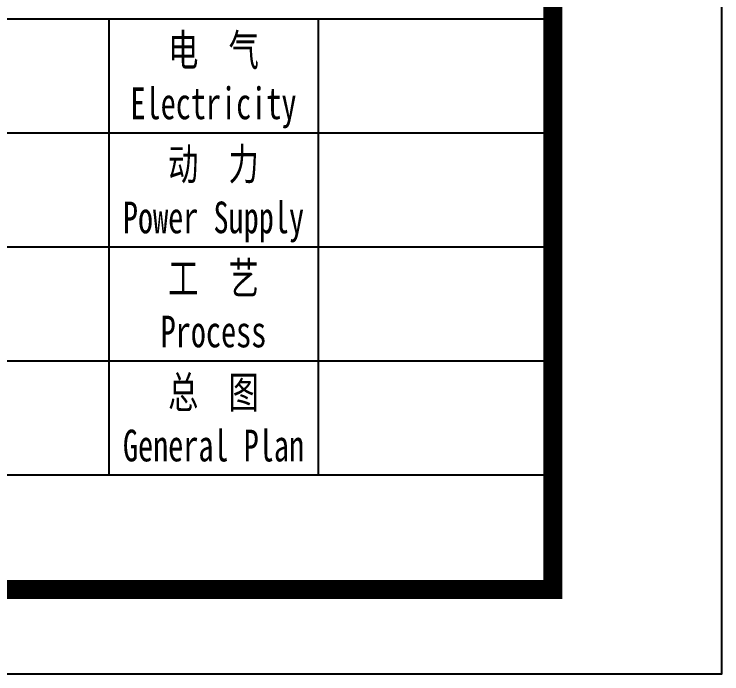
# Model space of a CAD drawing. Extents: x -89996 to 1006241, y -2176 to 440573.
# Drawn here: x 734344 to 740262, y 109594 to 115115 of the extents above; entities that cross this region are included whole.
import ezdxf
from ezdxf.enums import TextEntityAlignment as Align

# ---------------------------------------------------------------- set-up
doc = ezdxf.new("R2010")
doc.units = 0
doc.header["$LTSCALE"] = 1000
doc.header["$MEASUREMENT"] = 0
doc.layers.add('PUB_TITLE', color=4, linetype='Continuous')
doc.styles.add('_gyy_title_ST', font='', dxfattribs={"width": 0.8})
doc.styles.get('_gyy_title_ST').set_extended_font_data('SimSun')

# ---------------------------------------------------------------- blocks, each defined once
blk = doc.blocks.new('A$C767023C3')
at = {"layer": 'PUB_TITLE'}
for p, q in [((0, -37404), (-4949.5, -37404)), ((-2474.7, -37404), (-2474.7, -39949.5)), ((-1308.1, -37404), (-1308.1, -39949.5)), ((0, -38040.4), (-4949.5, -38040.4)), ((0, -38676.8), (-4949.5, -38676.8)), ((0, -39313.1), (-4949.5, -39313.1)), ((0, -39949.5), (-4949.5, -39949.5))]:
    blk.add_line(p, q, dxfattribs=at)
at = {"layer": 'PUB_TITLE', "const_width": 106.1}
blk.add_lwpolyline([(-4949.5, 0), (0, 0), (0, -40585.9), (-4949.5, -40585.9)], close=True, dxfattribs=at)
at = {"layer": 'PUB_TITLE', "style": '_gyy_title_ST', "width": 0.7}
for s, height, p in [('电  气', 176.77, (-1891.4, -37665.7)), ('Electricity', 176.767, (-1891.4, -37962.6)), ('动  力', 176.77, (-1891.4, -38302)), ('Power Supply', 176.767, (-1891.4, -38599)), ('工  艺', 176.77, (-1891.4, -38938.4)), ('Process', 176.77, (-1891.4, -39235.4)), ('总  图', 176.77, (-1891.4, -39574.7)), ('General Plan', 176.767, (-1891.4, -39871.7))]:
    blk.add_text(s, height=height, dxfattribs=at).set_placement(p, align=Align.CENTER)

msp = doc.modelspace()

# ---------------------------------------------------------------- linework, layer by layer
at = {"layer": 'PUB_TITLE'}
msp.add_lwpolyline([(651161.89, 109593.71), (740261.89, 109593.71), (740261.89, 172593.71), (651161.89, 172593.71)], close=True, dxfattribs=at)
at = {"layer": 'PUB_TITLE', "const_width": 159.09}
msp.add_lwpolyline([(653459.87, 110300.78), (653459.87, 171179.57), (738847.75, 171179.57), (738847.75, 110300.78)], close=True, dxfattribs=at)

# ---------------------------------------------------------------- block references
at = {"xscale": 1.5, "yscale": 1.5, "zscale": 1.5}
msp.add_blockref('A$C767023C3', (738847.75, 171179.57), dxfattribs=at)

doc.saveas('drawing.dxf')
